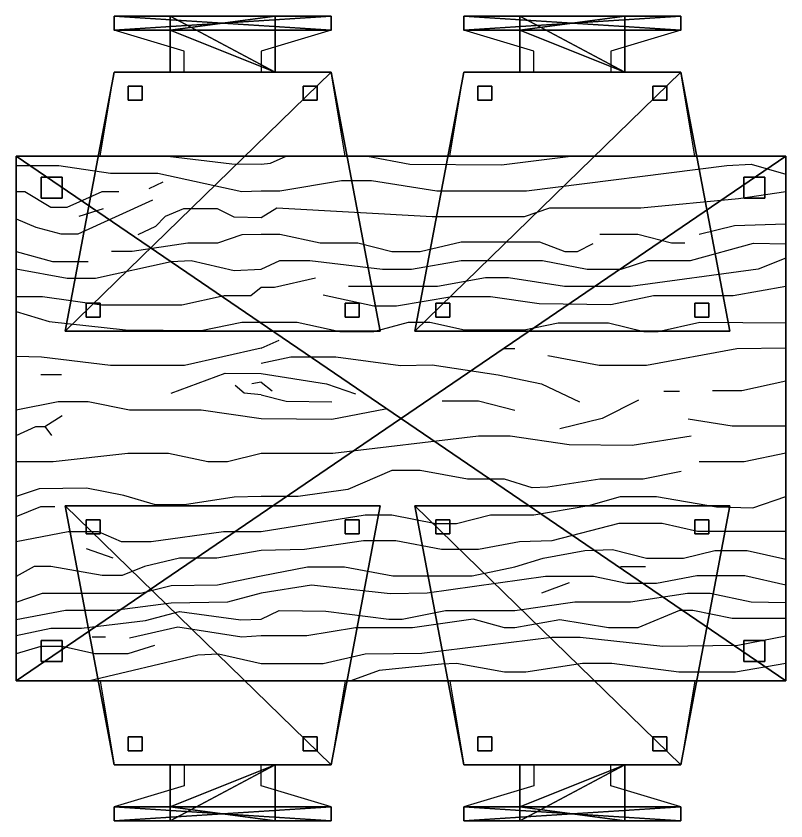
# Model space of a CAD drawing. Header units: metres. Extents: x 0 to 75.2, y 0 to 51.1.
# Drawn here: x 67.411 to 68.511, y 31.397 to 32.547 of the extents above; entities that cross this region are included whole.
import ezdxf

# ---------------------------------------------------------------- set-up
doc = ezdxf.new("R2010")
doc.units = ezdxf.units.M
doc.header["$LTSCALE"] = 0.018
doc.header["$MEASUREMENT"] = 0
for name, color, linetype in [('3DFURNIT', 2, 'Continuous'), ('FURNITUR', 2, 'Continuous'), ('LAYER-ON', 4, 'Continuous')]:
    doc.layers.add(name, color=color, linetype=linetype)

# ---------------------------------------------------------------- blocks, each defined once
blk = doc.blocks.new('cwki86')
at = {"layer": '3DFURNIT', "color": 157}
for p, q in [((0.9722, 0.8875, 0.7515), (0.9912, 0.8875, 0.7515)), ((0.3097, 0.8098, 0.7515), (0.3491, 0.8244, 0.7515)), ((0.2005, 0.7872, 0.7515), (0.2365, 0.7872, 0.7515)), ((0.9615, 0.7744, 0.7515), (0.9995, 0.7613, 0.7515)), ((1.1, 0.7149, 0.7515), (1.0648, 0.7006, 0.7515)), ((1.0648, 0.7006, 0.7515), (1.0446, 0.7006, 0.7515)), ((0, 0.6246, 0.7515), (0.0598, 0.637, 0.7515)), ((0.0598, 0.637, 0.7515), (0.1239, 0.637, 0.7515)), ((1.0589, 0.5863, 0.7515), (1.0494, 0.5994, 0.7515)), ((1.1, 0.5994, 0.7515), (1.0719, 0.5863, 0.7515)), ((0.2624, 0.5749, 0.7515), (0.3232, 0.5896, 0.7515)), ((0, 0.5862, 0.7515), (0.0767, 0.5862, 0.7515)), ((0.0767, 0.5862, 0.7515), (0.1397, 0.5761, 0.7515)), ((1.0589, 0.5863, 0.7515), (1.034, 0.5708, 0.7515)), ((1.0719, 0.5863, 0.7515), (1.0589, 0.5863, 0.7515)), ((0.2106, 0.549, 0.7515), (0.2624, 0.5749, 0.7515)), ((0.3874, 0.5636, 0.7515), (0.4392, 0.5501, 0.7515)), ((0.4392, 0.5501, 0.7515), (0.491, 0.5501, 0.7515)), ((0.7139, 0.5501, 0.7515), (0.6486, 0.5512, 0.7515)), ((0.75, 0.5411, 0.7515), (0.7139, 0.5501, 0.7515)), ((0.75, 0.5411, 0.7515), (0.774, 0.5387, 0.7515)), ((0, 0.5219, 0.7515), (0.0631, 0.5354, 0.7515)), ((0.0631, 0.5354, 0.7515), (0.1048, 0.5354, 0.7515)), ((0.1521, 0.5365, 0.7515), (0.1746, 0.5365, 0.7515)), ((0.75, 0.523, 0.7515), (0.7342, 0.5354, 0.7515)), ((0.774, 0.5387, 0.7515), (0.787, 0.528, 0.7515)), ((0.75, 0.523, 0.7515), (0.7633, 0.5256, 0.7515)), ((1.0351, 0.5125, 0.7515), (1.0648, 0.5125, 0.7515)), ((0.75, 0.4745, 0.7515), (0.8594, 0.4994, 0.7515)), ((0.8594, 0.4994, 0.7515), (0.9651, 0.4994, 0.7515)), ((0.9651, 0.4994, 0.7515), (1.0636, 0.4875, 0.7515)), ((1.0636, 0.4875, 0.7515), (1.1, 0.4863, 0.7515)), ((0.75, 0.4745, 0.7515), (0.7241, 0.4632, 0.7515)), ((1.0482, 0.3506, 0.7515), (0.9972, 0.3506, 0.7515)), ((1.1, 0.3363, 0.7515), (1.0482, 0.3506, 0.7515)), ((0.1442, 0.3243, 0.7515), (0.1634, 0.3243, 0.7515)), ((0.1634, 0.3243, 0.7515), (0.2118, 0.3119, 0.7515)), ((0.0733, 0.2995, 0.7515), (0.1239, 0.3119, 0.7515)), ((0.2118, 0.3119, 0.7515), (0.2658, 0.3119, 0.7515)), ((0, 0.2972, 0.7515), (0.0733, 0.2995, 0.7515)), ((0.9758, 0.2756, 0.7515), (1.0102, 0.2863, 0.7515)), ((1.0268, 0.2732, 0.7515), (0.977, 0.2506, 0.7515)), ((1.0506, 0.2732, 0.7515), (1.0268, 0.2732, 0.7515)), ((1.0874, 0.2506, 0.7515), (1.0506, 0.2732, 0.7515)), ((0.8903, 0.2375, 0.7515), (0.9105, 0.247, 0.7515)), ((0.977, 0.2506, 0.7515), (0.9532, 0.2506, 0.7515)), ((1.1, 0.2506, 0.7515), (1.0874, 0.2506, 0.7515))]:
    blk.add_line(p, q, dxfattribs=at)
for points in [[(0.9972, 0.95), (0.8405, 0.9125), (0.8108, 0.9113), (0.75, 0.9249), (0.661, 0.9249), (0.6013, 0.9114), (0.5203, 0.9102), (0.3345, 0.8877), (0.294, 0.8877), (0.1757, 0.9001), (0.0688, 0.899), (0, 0.8854)], [(0, 0.9249), (0.0721, 0.9373), (0.1532, 0.9373), (0.2489, 0.9249), (0.2906, 0.9249), (0.3717, 0.9373), (0.4021, 0.9373), (0.4707, 0.9249), (0.4921, 0.926), (0.5811, 0.9351), (0.6216, 0.95)], [(0.9022, 0.8994), (0.9402, 0.9113), (0.9877, 0.9113), (1.034, 0.9006), (1.0648, 0.9006), (1.1, 0.9113)], [(0, 0.8606), (0.0767, 0.8606), (0.133, 0.8493), (0.1521, 0.8493), (0.2118, 0.8741), (0.2534, 0.8741), (0.3232, 0.8628), (0.3874, 0.8741), (0.4021, 0.8741), (0.4471, 0.8617), (0.5338, 0.8741), (0.6149, 0.8741), (0.6847, 0.8854), (0.75, 0.8854), (0.7775, 0.8875), (0.8689, 0.8732), (0.9378, 0.8887)], [(1.1, 0.8851), (1.0506, 0.8744), (1.0066, 0.8744), (0.9152, 0.8637), (0.8666, 0.8506), (0.7787, 0.8625), (0.75, 0.8617), (0.7241, 0.8493), (0.6576, 0.8504), (0.5676, 0.8617), (0.5484, 0.8617), (0.4865, 0.8493), (0.3874, 0.8493), (0.3018, 0.8369), (0.2219, 0.8369), (0.1408, 0.8244), (0.1082, 0.8244), (0.0496, 0.8369), (0, 0.838)], [(0, 0.8132), (0.0586, 0.7996), (0.1273, 0.7996), (0.1847, 0.8109), (0.2275, 0.8109), (0.2748, 0.8007), (0.3435, 0.8007), (0.5124, 0.8244), (0.5653, 0.8256), (0.6779, 0.8132), (0.75, 0.8244), (0.7977, 0.8375), (0.8784, 0.8387), (0.9592, 0.8494), (1.0292, 0.8494), (1.1, 0.8625)], [(1.1, 0.8375), (1.0624, 0.8244), (0.9224, 0.8244), (0.8784, 0.8137), (0.812, 0.8125), (0.75, 0.7996), (0.6835, 0.7872), (0.6306, 0.7872), (0.5619, 0.7996), (0.4482, 0.7996), (0.3874, 0.7872), (0.3469, 0.7748), (0.2872, 0.7635), (0.2478, 0.7623), (0.1994, 0.7748), (0.1465, 0.7748), (0.1014, 0.7635), (0.0553, 0.7635), (0, 0.7759)], [(0, 0.7364), (0.1262, 0.7364), (0.1769, 0.7251), (0.2388, 0.7251), (0.3345, 0.7499), (0.3807, 0.7511), (0.4392, 0.7623), (0.4921, 0.7623), (0.5574, 0.7499), (0.6036, 0.7499), (0.688, 0.7623), (0.75, 0.7635), (0.8132, 0.7744), (0.8666, 0.7744), (0.9164, 0.7863), (0.9485, 0.7994), (0.977, 0.7994), (1.0506, 0.7863), (1.0743, 0.7863), (1.1, 0.8006)], [(1.1, 0.7506), (1.0256, 0.7363), (0.9829, 0.7363), (0.9497, 0.7506), (0.9069, 0.7506), (0.8037, 0.7363), (0.75, 0.7364), (0.6013, 0.7127), (0.5631, 0.7127), (0.5, 0.7251), (0.4707, 0.7251), (0.4223, 0.7127), (0.3604, 0.7127), (0.2816, 0.6991), (0.2365, 0.6867), (0.1847, 0.6867), (0.0992, 0.7014), (0.0474, 0.7025), (0, 0.6867)], [(0.1498, 0.6506), (0.2039, 0.6619), (0.2658, 0.6619), (0.3401, 0.6732), (0.3626, 0.6743), (0.4021, 0.6619), (0.455, 0.6619), (0.5225, 0.6494), (0.5631, 0.6494), (0.6261, 0.6765), (0.6971, 0.6867), (0.75, 0.6867), (0.7882, 0.6875), (0.8594, 0.6982), (0.901, 0.6982), (0.9461, 0.6851), (0.9995, 0.6744), (1.0672, 0.6756), (1.1, 0.6863)], [(1.1, 0.6363), (1.047, 0.6363), (0.9402, 0.6244), (0.882, 0.6244), (0.8262, 0.6363), (0.7977, 0.6363), (0.75, 0.6246), (0.6475, 0.6246), (0.4392, 0.5998), (0.3942, 0.5998), (0.3097, 0.6122), (0.2196, 0.6133), (0.1352, 0.5998)], [(1.1, 0.5625), (1.0399, 0.5506), (0.9972, 0.5506), (0.9378, 0.5625), (0.8357, 0.5625), (0.75, 0.5749), (0.6486, 0.5761), (0.5721, 0.5614)], [(0.75, 0.4959), (0.7072, 0.4869), (0.643, 0.4869), (0.5507, 0.4993), (0.5056, 0.4982), (0.4111, 0.5128), (0.3491, 0.5253), (0.2951, 0.5512)], [(0.8784, 0.5387), (0.8013, 0.5101), (0.75, 0.5106), (0.6565, 0.5253), (0.6149, 0.5399)], [(0, 0.4745), (0.0699, 0.4756), (0.1994, 0.4993), (0.2669, 0.4993), (0.3401, 0.4857)], [(0.3874, 0.4756), (0.4032, 0.4756)], [(1.1, 0.422), (1.0529, 0.4363), (0.9437, 0.4482), (0.8357, 0.4494), (0.7775, 0.4375), (0.75, 0.4372), (0.6982, 0.4372), (0.6374, 0.4507), (0.589, 0.4507), (0.5394, 0.4372), (0.509, 0.4372), (0.4595, 0.4485), (0.3739, 0.4485), (0.3255, 0.4383), (0.2534, 0.4383), (0.2028, 0.4507), (0.1825, 0.4507), (0.1228, 0.4372), (0, 0.4383)], [(0, 0.3864), (0.0755, 0.3999), (0.1892, 0.3999), (0.25, 0.4124), (0.3525, 0.4112), (0.4223, 0.4011), (0.4775, 0.4011), (0.5563, 0.4146), (0.589, 0.4146), (0.661, 0.3988)], [(1.1, 0.4006), (1.0624, 0.4006), (0.9782, 0.4125), (0.863, 0.4125), (0.8025, 0.3994), (0.7645, 0.3994), (0.75, 0.3875), (0.7308, 0.3875), (0.6723, 0.374)], [(0, 0.3457), (0.0395, 0.3616), (0.2219, 0.3864), (0.3165, 0.3864), (0.3964, 0.374), (0.4291, 0.374), (0.4978, 0.3864), (0.625, 0.3864)], [(1.1, 0.3613), (1.0268, 0.3744), (0.9865, 0.3744), (0.8784, 0.3506), (0.85, 0.3494), (0.7882, 0.3637), (0.75, 0.3616), (0.723, 0.3491), (0.6802, 0.3491), (0.5766, 0.3616), (0.5349, 0.3616), (0.464, 0.3491), (0.348, 0.3491), (0.2838, 0.3616), (0.2354, 0.3616), (0.1971, 0.3491), (0.1363, 0.3491), (0.0463, 0.3243), (0, 0.3254)], [(0.2759, 0.3254), (0.2985, 0.3367), (0.3154, 0.3367), (0.3514, 0.3232), (0.464, 0.3232), (0.5225, 0.3367), (0.5631, 0.3367), (0.6115, 0.3243), (0.6655, 0.3243), (0.723, 0.3119), (0.75, 0.3119), (0.7775, 0.3125), (0.812, 0.3244), (0.8547, 0.3244), (0.9342, 0.3363), (0.9639, 0.3363)], [(0, 0.2509), (0.0676, 0.2611), (0.2073, 0.2746), (0.3379, 0.2746), (0.3739, 0.287), (0.5056, 0.287), (0.7275, 0.2746), (0.75, 0.2882), (0.7882, 0.2875), (0.812, 0.2756), (0.8606, 0.2756), (0.8868, 0.2863), (0.901, 0.3006), (0.9259, 0.3125)], [(1.1, 0.2899), (1.0719, 0.3018), (1.0363, 0.3113), (1.0114, 0.3113), (0.9046, 0.2625)], [(1.1, 0.2137), (1.0387, 0.2137), (0.9651, 0.2244), (0.8974, 0.2244), (0.7775, 0.2506), (0.75, 0.2498), (0.723, 0.2498), (0.6351, 0.2351), (0.5923, 0.2351), (0.4989, 0.2498), (0.3705, 0.2498), (0.0845, 0.2137), (0.0496, 0.2114), (0, 0.2261)], [(0.598, 0.2), (0.5372, 0.2114), (0.4066, 0.2125), (0.3075, 0.2)], [(0.8832, 0.2), (0.7918, 0.2113), (0.75, 0.2114), (0.7365, 0.2103), (0.7139, 0.2)]]:
    blk.add_lwpolyline(points, dxfattribs=at)
at = {"layer": 'FURNITUR'}
for p, q in [((0.46, 1.15), (0.15, 1.15)), ((0.15, 1.15), (0.15, 1.13)), ((0.46, 1.13), (0.46, 1.15)), ((0.65, 1.15), (0.65, 1.13)), ((0.96, 1.15), (0.65, 1.15)), ((0.96, 1.13), (0.96, 1.15)), ((0.15, 1.13), (0.25, 1.1)), ((0.36, 1.1), (0.46, 1.13)), ((0.65, 1.13), (0.75, 1.1)), ((0.86, 1.1), (0.96, 1.13)), ((0.25, 1.1), (0.25, 1.07)), ((0.36, 1.07), (0.36, 1.1)), ((0.75, 1.1), (0.75, 1.07)), ((0.86, 1.07), (0.86, 1.1)), ((0.13, 0.95), (0.15, 1.07)), ((0.25, 1.07), (0.15, 1.07)), ((0.46, 1.07), (0.36, 1.07)), ((0.48, 0.95), (0.46, 1.07)), ((0.63, 0.95), (0.65, 1.07)), ((0.75, 1.07), (0.65, 1.07)), ((0.96, 1.07), (0.86, 1.07)), ((0.98, 0.95), (0.96, 1.07)), ((0, 0.95), (0, 0.2)), ((1.1, 0.95), (0, 0.95)), ((1.1, 0.2), (1.1, 0.95)), ((0.9722, 0.8875), (0.9912, 0.8875)), ((0.3097, 0.8098), (0.3491, 0.8244)), ((0.2005, 0.7872), (0.2365, 0.7872)), ((0.9615, 0.7744), (0.9995, 0.7613)), ((1.1, 0.7149), (1.0648, 0.7006)), ((1.0648, 0.7006), (1.0446, 0.7006)), ((0, 0.6246), (0.0598, 0.637)), ((0.0598, 0.637), (0.1239, 0.637)), ((1.0589, 0.5863), (1.0494, 0.5994)), ((1.1, 0.5994), (1.0719, 0.5863)), ((0.2624, 0.5749), (0.3232, 0.5896)), ((0, 0.5862), (0.0767, 0.5862)), ((0.0767, 0.5862), (0.1397, 0.5761)), ((1.0589, 0.5863), (1.034, 0.5708)), ((1.0719, 0.5863), (1.0589, 0.5863)), ((0.2106, 0.549), (0.2624, 0.5749)), ((0.3874, 0.5636), (0.4392, 0.5501)), ((0.4392, 0.5501), (0.491, 0.5501)), ((0.7139, 0.5501), (0.6486, 0.5512)), ((0.75, 0.5411), (0.7139, 0.5501)), ((0.75, 0.5411), (0.774, 0.5387)), ((0, 0.5219), (0.0631, 0.5354)), ((0.0631, 0.5354), (0.1048, 0.5354)), ((0.1521, 0.5365), (0.1746, 0.5365)), ((0.75, 0.523), (0.7342, 0.5354)), ((0.774, 0.5387), (0.787, 0.528)), ((0.75, 0.523), (0.7633, 0.5256)), ((1.0351, 0.5125), (1.0648, 0.5125)), ((0.75, 0.4745), (0.8594, 0.4994)), ((0.8594, 0.4994), (0.9651, 0.4994)), ((0.9651, 0.4994), (1.0636, 0.4875)), ((1.0636, 0.4875), (1.1, 0.4863)), ((0.75, 0.4745), (0.7241, 0.4632)), ((1.0482, 0.3506), (0.9972, 0.3506)), ((1.1, 0.3363), (1.0482, 0.3506)), ((0.1442, 0.3243), (0.1634, 0.3243)), ((0.1634, 0.3243), (0.2118, 0.3119)), ((0.0733, 0.2995), (0.1239, 0.3119)), ((0.2118, 0.3119), (0.2658, 0.3119)), ((0, 0.2972), (0.0733, 0.2995)), ((0.9758, 0.2756), (1.0102, 0.2863)), ((1.0268, 0.2732), (0.977, 0.2506)), ((1.0506, 0.2732), (1.0268, 0.2732)), ((1.0874, 0.2506), (1.0506, 0.2732)), ((0.8903, 0.2375), (0.9105, 0.247)), ((0.977, 0.2506), (0.9532, 0.2506)), ((1.1, 0.2506), (1.0874, 0.2506)), ((0.4066, 0.2125), (0.3075, 0.2)), ((0.5372, 0.2114), (0.4066, 0.2125)), ((0.598, 0.2), (0.5372, 0.2114)), ((0, 0.2), (1.1, 0.2)), ((0.13, 0.2), (0.15, 0.08)), ((0.48, 0.2), (0.46, 0.08)), ((0.63, 0.2), (0.65, 0.08)), ((0.98, 0.2), (0.96, 0.08)), ((0.25, 0.08), (0.15, 0.08)), ((0.25, 0.05), (0.25, 0.08)), ((0.36, 0.08), (0.36, 0.05)), ((0.46, 0.08), (0.36, 0.08)), ((0.75, 0.08), (0.65, 0.08)), ((0.75, 0.05), (0.75, 0.08)), ((0.96, 0.08), (0.86, 0.08)), ((0.86, 0.08), (0.86, 0.05)), ((0.15, 0.02), (0.25, 0.05)), ((0.36, 0.05), (0.46, 0.02)), ((0.65, 0.02), (0.75, 0.05)), ((0.86, 0.05), (0.96, 0.02)), ((0.15, 0), (0.15, 0.02)), ((0.46, 0.02), (0.46, 0)), ((0.65, 0), (0.65, 0.02)), ((0.96, 0.02), (0.96, 0)), ((0.46, 0), (0.15, 0)), ((0.96, 0), (0.65, 0))]:
    blk.add_line(p, q, dxfattribs=at)
for points in [[(0.9972, 0.95), (0.8405, 0.9125), (0.8108, 0.9113), (0.75, 0.9249), (0.661, 0.9249), (0.6013, 0.9114), (0.5203, 0.9102), (0.3345, 0.8877), (0.294, 0.8877), (0.1757, 0.9001), (0.0688, 0.899), (0, 0.8854)], [(0, 0.9249), (0.0721, 0.9373), (0.1532, 0.9373), (0.2489, 0.9249), (0.2906, 0.9249), (0.3717, 0.9373), (0.4021, 0.9373), (0.4707, 0.9249), (0.4921, 0.926), (0.5811, 0.9351), (0.6216, 0.95)], [(0.9022, 0.8994), (0.9402, 0.9113), (0.9877, 0.9113), (1.034, 0.9006), (1.0648, 0.9006), (1.1, 0.9113)], [(0, 0.8606), (0.0767, 0.8606), (0.133, 0.8493), (0.1521, 0.8493), (0.2118, 0.8741), (0.2534, 0.8741), (0.3232, 0.8628), (0.3874, 0.8741), (0.4021, 0.8741), (0.4471, 0.8617), (0.5338, 0.8741), (0.6149, 0.8741), (0.6847, 0.8854), (0.75, 0.8854), (0.7775, 0.8875), (0.8689, 0.8732), (0.9378, 0.8887)], [(1.1, 0.8851), (1.0506, 0.8744), (1.0066, 0.8744), (0.9152, 0.8637), (0.8666, 0.8506), (0.7787, 0.8625), (0.75, 0.8617), (0.7241, 0.8493), (0.6576, 0.8504), (0.5676, 0.8617), (0.5484, 0.8617), (0.4865, 0.8493), (0.3874, 0.8493), (0.3018, 0.8369), (0.2219, 0.8369), (0.1408, 0.8244), (0.1082, 0.8244), (0.0496, 0.8369), (0, 0.838)], [(0, 0.8132), (0.0586, 0.7996), (0.1273, 0.7996), (0.1847, 0.8109), (0.2275, 0.8109), (0.2748, 0.8007), (0.3435, 0.8007), (0.5124, 0.8244), (0.5653, 0.8256), (0.6779, 0.8132), (0.75, 0.8244), (0.7977, 0.8375), (0.8784, 0.8387), (0.9592, 0.8494), (1.0292, 0.8494), (1.1, 0.8625)], [(1.1, 0.8375), (1.0624, 0.8244), (0.9224, 0.8244), (0.8784, 0.8137), (0.812, 0.8125), (0.75, 0.7996), (0.6835, 0.7872), (0.6306, 0.7872), (0.5619, 0.7996), (0.4482, 0.7996), (0.3874, 0.7872), (0.3469, 0.7748), (0.2872, 0.7635), (0.2478, 0.7623), (0.1994, 0.7748), (0.1465, 0.7748), (0.1014, 0.7635), (0.0553, 0.7635), (0, 0.7759)], [(0, 0.7364), (0.1262, 0.7364), (0.1769, 0.7251), (0.2388, 0.7251), (0.3345, 0.7499), (0.3807, 0.7511), (0.4392, 0.7623), (0.4921, 0.7623), (0.5574, 0.7499), (0.6036, 0.7499), (0.688, 0.7623), (0.75, 0.7635), (0.8132, 0.7744), (0.8666, 0.7744), (0.9164, 0.7863), (0.9485, 0.7994), (0.977, 0.7994), (1.0506, 0.7863), (1.0743, 0.7863), (1.1, 0.8006)], [(1.1, 0.7506), (1.0256, 0.7363), (0.9829, 0.7363), (0.9497, 0.7506), (0.9069, 0.7506), (0.8037, 0.7363), (0.75, 0.7364), (0.6013, 0.7127), (0.5631, 0.7127), (0.5, 0.7251), (0.4707, 0.7251), (0.4223, 0.7127), (0.3604, 0.7127), (0.2816, 0.6991), (0.2365, 0.6867), (0.1847, 0.6867), (0.0992, 0.7014), (0.0474, 0.7025), (0, 0.6867)], [(0.1498, 0.6506), (0.2039, 0.6619), (0.2658, 0.6619), (0.3401, 0.6732), (0.3626, 0.6743), (0.4021, 0.6619), (0.455, 0.6619), (0.5225, 0.6494), (0.5631, 0.6494), (0.6261, 0.6765), (0.6971, 0.6867), (0.75, 0.6867), (0.7882, 0.6875), (0.8594, 0.6982), (0.901, 0.6982), (0.9461, 0.6851), (0.9995, 0.6744), (1.0672, 0.6756), (1.1, 0.6863)], [(1.1, 0.6363), (1.047, 0.6363), (0.9402, 0.6244), (0.882, 0.6244), (0.8262, 0.6363), (0.7977, 0.6363), (0.75, 0.6246), (0.6475, 0.6246), (0.4392, 0.5998), (0.3942, 0.5998), (0.3097, 0.6122), (0.2196, 0.6133), (0.1352, 0.5998)], [(1.1, 0.5625), (1.0399, 0.5506), (0.9972, 0.5506), (0.9378, 0.5625), (0.8357, 0.5625), (0.75, 0.5749), (0.6486, 0.5761), (0.5721, 0.5614)], [(0.75, 0.4959), (0.7072, 0.4869), (0.643, 0.4869), (0.5507, 0.4993), (0.5056, 0.4982), (0.4111, 0.5128), (0.3491, 0.5253), (0.2951, 0.5512)], [(0.8784, 0.5387), (0.8013, 0.5101), (0.75, 0.5106), (0.6565, 0.5253), (0.6149, 0.5399)], [(0, 0.4745), (0.0699, 0.4756), (0.1994, 0.4993), (0.2669, 0.4993), (0.3401, 0.4857)], [(0.3874, 0.4756), (0.4032, 0.4756)], [(1.1, 0.422), (1.0529, 0.4363), (0.9437, 0.4482), (0.8357, 0.4494), (0.7775, 0.4375), (0.75, 0.4372), (0.6982, 0.4372), (0.6374, 0.4507), (0.589, 0.4507), (0.5394, 0.4372), (0.509, 0.4372), (0.4595, 0.4485), (0.3739, 0.4485), (0.3255, 0.4383), (0.2534, 0.4383), (0.2028, 0.4507), (0.1825, 0.4507), (0.1228, 0.4372), (0, 0.4383)], [(0, 0.3864), (0.0755, 0.3999), (0.1892, 0.3999), (0.25, 0.4124), (0.3525, 0.4112), (0.4223, 0.4011), (0.4775, 0.4011), (0.5563, 0.4146), (0.589, 0.4146), (0.661, 0.3988)], [(1.1, 0.4006), (1.0624, 0.4006), (0.9782, 0.4125), (0.863, 0.4125), (0.8025, 0.3994), (0.7645, 0.3994), (0.75, 0.3875), (0.7308, 0.3875), (0.6723, 0.374)], [(0, 0.3457), (0.0395, 0.3616), (0.2219, 0.3864), (0.3165, 0.3864), (0.3964, 0.374), (0.4291, 0.374), (0.4978, 0.3864), (0.625, 0.3864)], [(1.1, 0.3613), (1.0268, 0.3744), (0.9865, 0.3744), (0.8784, 0.3506), (0.85, 0.3494), (0.7882, 0.3637), (0.75, 0.3616), (0.723, 0.3491), (0.6802, 0.3491), (0.5766, 0.3616), (0.5349, 0.3616), (0.464, 0.3491), (0.348, 0.3491), (0.2838, 0.3616), (0.2354, 0.3616), (0.1971, 0.3491), (0.1363, 0.3491), (0.0463, 0.3243), (0, 0.3254)], [(0.2759, 0.3254), (0.2985, 0.3367), (0.3154, 0.3367), (0.3514, 0.3232), (0.464, 0.3232), (0.5225, 0.3367), (0.5631, 0.3367), (0.6115, 0.3243), (0.6655, 0.3243), (0.723, 0.3119), (0.75, 0.3119), (0.7775, 0.3125), (0.812, 0.3244), (0.8547, 0.3244), (0.9342, 0.3363), (0.9639, 0.3363)], [(0, 0.2509), (0.0676, 0.2611), (0.2073, 0.2746), (0.3379, 0.2746), (0.3739, 0.287), (0.5056, 0.287), (0.7275, 0.2746), (0.75, 0.2882), (0.7882, 0.2875), (0.812, 0.2756), (0.8606, 0.2756), (0.8868, 0.2863), (0.901, 0.3006), (0.9259, 0.3125)], [(1.1, 0.2899), (1.0719, 0.3018), (1.0363, 0.3113), (1.0114, 0.3113), (0.9046, 0.2625)], [(1.1, 0.2137), (1.0387, 0.2137), (0.9651, 0.2244), (0.8974, 0.2244), (0.7775, 0.2506), (0.75, 0.2498), (0.723, 0.2498), (0.6351, 0.2351), (0.5923, 0.2351), (0.4989, 0.2498), (0.3705, 0.2498), (0.0845, 0.2137), (0.0496, 0.2114), (0, 0.2261)], [(0.8832, 0.2), (0.7918, 0.2113), (0.75, 0.2114), (0.7365, 0.2103), (0.7139, 0.2)]]:
    blk.add_lwpolyline(points, dxfattribs=at)
at = {"layer": '3DFURNIT', "color": 226}
mesh = blk.add_polyface(dxfattribs=at)
corners = [(0.46, 1.13, 0.8), (0.46, 1.13, 0.62), (0.46, 1.15, 0.62), (0.46, 1.15, 0.8), (0.15, 1.13, 0.8), (0.15, 1.15, 0.62), (0.15, 1.13, 0.62), (0.15, 1.15, 0.8)]
mesh.append_faces([[corners[k] for k in face] for face in [(4, 7, 6, 6), (5, 6, 7, 7)]], dxfattribs={"vtx1": -1, "vtx2": -1, "color": 226})
mesh.append_faces([[corners[k] for k in face] for face in [(3, 2, 5, 5), (5, 7, 3, 3), (0, 3, 7, 7), (7, 4, 0, 0), (1, 0, 4, 4), (4, 6, 1, 1), (2, 1, 6, 6), (6, 5, 2, 2), (3, 0, 1, 1), (1, 2, 3, 3)]], dxfattribs={"vtx2": -1, "vtx3": -1, "color": 226})
at = {"layer": '3DFURNIT', "color": 210}
mesh = blk.add_polyface(dxfattribs=at)
corners = [(0.23, 1.13, 0.62), (0.38, 1.13, 0.62), (0.38, 1.07, 0.45), (0.23, 1.07, 0.45), (0.38, 1.07, 0.4), (0.23, 1.07, 0.4), (0.23, 1.15, 0.62), (0.38, 1.15, 0.62)]
mesh.append_faces([[corners[k] for k in face] for face in [(1, 4, 7, 7), (5, 0, 6, 6), (1, 3, 2, 2)]], dxfattribs={"vtx0": -1, "vtx2": -1, "color": 210})
mesh.append_faces([[corners[k] for k in face] for face in [(3, 0, 5, 5)]], dxfattribs={"vtx1": -1, "vtx2": -1, "color": 210})
mesh.append_faces([[corners[k] for k in face] for face in [(1, 2, 4, 4), (1, 7, 6, 6), (6, 0, 1, 1), (1, 0, 3, 3), (4, 2, 3, 3), (3, 5, 4, 4), (7, 4, 5, 5), (5, 6, 7, 7)]], dxfattribs={"vtx2": -1, "vtx3": -1, "color": 210})
at = {"layer": '3DFURNIT', "color": 226}
mesh = blk.add_polyface(dxfattribs=at)
corners = [(0.96, 1.13, 0.8), (0.96, 1.13, 0.62), (0.96, 1.15, 0.62), (0.96, 1.15, 0.8), (0.65, 1.13, 0.8), (0.65, 1.15, 0.62), (0.65, 1.13, 0.62), (0.65, 1.15, 0.8)]
mesh.append_faces([[corners[k] for k in face] for face in [(4, 7, 6, 6), (5, 6, 7, 7)]], dxfattribs={"vtx1": -1, "vtx2": -1, "color": 226})
mesh.append_faces([[corners[k] for k in face] for face in [(3, 2, 5, 5), (5, 7, 3, 3), (0, 3, 7, 7), (7, 4, 0, 0), (1, 0, 4, 4), (4, 6, 1, 1), (2, 1, 6, 6), (6, 5, 2, 2), (3, 0, 1, 1), (1, 2, 3, 3)]], dxfattribs={"vtx2": -1, "vtx3": -1, "color": 226})
at = {"layer": '3DFURNIT', "color": 210}
mesh = blk.add_polyface(dxfattribs=at)
corners = [(0.73, 1.13, 0.62), (0.88, 1.13, 0.62), (0.88, 1.07, 0.45), (0.73, 1.07, 0.45), (0.88, 1.07, 0.4), (0.73, 1.07, 0.4), (0.73, 1.15, 0.62), (0.88, 1.15, 0.62)]
mesh.append_faces([[corners[k] for k in face] for face in [(1, 4, 7, 7), (5, 0, 6, 6), (1, 3, 2, 2)]], dxfattribs={"vtx0": -1, "vtx2": -1, "color": 210})
mesh.append_faces([[corners[k] for k in face] for face in [(3, 0, 5, 5)]], dxfattribs={"vtx1": -1, "vtx2": -1, "color": 210})
mesh.append_faces([[corners[k] for k in face] for face in [(1, 2, 4, 4), (1, 7, 6, 6), (6, 0, 1, 1), (1, 0, 3, 3), (4, 2, 3, 3), (3, 5, 4, 4), (7, 4, 5, 5), (5, 6, 7, 7)]], dxfattribs={"vtx2": -1, "vtx3": -1, "color": 210})
at = {"layer": '3DFURNIT', "color": 226}
mesh = blk.add_polyface(dxfattribs=at)
corners = [(0.46, 1.07, 0.4), (0.53, 0.7, 0.4), (0.08, 0.7, 0.4), (0.15, 1.07, 0.4), (0.46, 1.07, 0.45), (0.08, 0.7, 0.45), (0.53, 0.7, 0.45), (0.15, 1.07, 0.45)]
mesh.append_faces([[corners[k] for k in face] for face in [(1, 4, 6, 6), (3, 5, 7, 7)]], dxfattribs={"vtx0": -1, "vtx2": -1, "color": 226})
mesh.append_faces([[corners[k] for k in face] for face in [(7, 4, 3, 3), (0, 3, 4, 4), (0, 4, 1, 1), (6, 5, 1, 1), (2, 1, 5, 5), (2, 5, 3, 3), (4, 7, 6, 6), (5, 6, 7, 7)]], dxfattribs={"vtx1": -1, "vtx2": -1, "color": 226})
mesh = blk.add_polyface(dxfattribs=at)
corners = [(0.96, 1.07, 0.4), (1.03, 0.7, 0.4), (0.58, 0.7, 0.4), (0.65, 1.07, 0.4), (0.96, 1.07, 0.45), (0.58, 0.7, 0.45), (1.03, 0.7, 0.45), (0.65, 1.07, 0.45)]
mesh.append_faces([[corners[k] for k in face] for face in [(1, 4, 6, 6), (3, 5, 7, 7)]], dxfattribs={"vtx0": -1, "vtx2": -1, "color": 226})
mesh.append_faces([[corners[k] for k in face] for face in [(7, 4, 3, 3), (0, 3, 4, 4), (0, 4, 1, 1), (6, 5, 1, 1), (2, 1, 5, 5), (2, 5, 3, 3), (4, 7, 6, 6), (5, 6, 7, 7)]], dxfattribs={"vtx1": -1, "vtx2": -1, "color": 226})
at = {"layer": '3DFURNIT', "color": 210}
mesh = blk.add_polyface(dxfattribs=at)
corners = [(0.17, 1.05), (0.17, 1.05, 0.4), (0.42, 1.05, 0.4), (0.42, 1.05), (0.48, 0.74, 0.4), (0.48, 0.74), (0.11, 0.74), (0.11, 0.74, 0.4), (0.17, 1.03), (0.17, 1.03, 0.4), (0.42, 1.03, 0.4), (0.42, 1.03), (0.48, 0.72, 0.4), (0.48, 0.72), (0.11, 0.72), (0.11, 0.72, 0.4), (0.19, 1.03), (0.19, 1.05, 0.4), (0.19, 1.03, 0.4), (0.19, 1.05), (0.44, 1.05), (0.44, 1.05, 0.4), (0.44, 1.03, 0.4), (0.44, 1.03), (0.5, 0.74), (0.5, 0.74, 0.4), (0.5, 0.72, 0.4), (0.5, 0.72), (0.13, 0.72), (0.13, 0.74, 0.4), (0.13, 0.72, 0.4), (0.13, 0.74)]
mesh.append_faces([[corners[k] for k in face] for face in [(19, 0, 17, 17), (1, 17, 0, 0), (31, 6, 29, 29), (7, 29, 6, 6), (0, 8, 1, 1), (9, 1, 8, 8), (6, 14, 7, 7), (15, 7, 14, 14), (8, 16, 9, 9), (18, 9, 16, 16), (14, 28, 15, 15), (30, 15, 28, 28), (16, 19, 18, 18), (17, 18, 19, 19), (28, 31, 30, 30), (29, 30, 31, 31)]], dxfattribs={"vtx1": -1, "vtx2": -1, "color": 210})
mesh.append_faces([[corners[k] for k in face] for face in [(20, 3, 2, 2), (2, 21, 20, 20), (24, 5, 4, 4), (4, 25, 24, 24), (3, 11, 10, 10), (10, 2, 3, 3), (5, 13, 12, 12), (12, 4, 5, 5), (11, 23, 22, 22), (22, 10, 11, 11), (13, 27, 26, 26), (26, 12, 13, 13), (23, 20, 21, 21), (21, 22, 23, 23), (27, 24, 25, 25), (25, 26, 27, 27)]], dxfattribs={"vtx2": -1, "vtx3": -1, "color": 210})
mesh = blk.add_polyface(dxfattribs=at)
corners = [(0.67, 1.05), (0.67, 1.05, 0.4), (0.92, 1.05, 0.4), (0.92, 1.05), (0.98, 0.74, 0.4), (0.98, 0.74), (0.61, 0.74), (0.61, 0.74, 0.4), (0.67, 1.03), (0.67, 1.03, 0.4), (0.92, 1.03, 0.4), (0.92, 1.03), (0.98, 0.72, 0.4), (0.98, 0.72), (0.61, 0.72), (0.61, 0.72, 0.4), (0.69, 1.03), (0.69, 1.05, 0.4), (0.69, 1.03, 0.4), (0.69, 1.05), (0.94, 1.05), (0.94, 1.05, 0.4), (0.94, 1.03, 0.4), (0.94, 1.03), (1, 0.74), (1, 0.74, 0.4), (1, 0.72, 0.4), (1, 0.72), (0.63, 0.72), (0.63, 0.74, 0.4), (0.63, 0.72, 0.4), (0.63, 0.74)]
mesh.append_faces([[corners[k] for k in face] for face in [(19, 0, 17, 17), (1, 17, 0, 0), (31, 6, 29, 29), (7, 29, 6, 6), (0, 8, 1, 1), (9, 1, 8, 8), (6, 14, 7, 7), (15, 7, 14, 14), (8, 16, 9, 9), (18, 9, 16, 16), (14, 28, 15, 15), (30, 15, 28, 28), (16, 19, 18, 18), (17, 18, 19, 19), (28, 31, 30, 30), (29, 30, 31, 31)]], dxfattribs={"vtx1": -1, "vtx2": -1, "color": 210})
mesh.append_faces([[corners[k] for k in face] for face in [(20, 3, 2, 2), (2, 21, 20, 20), (24, 5, 4, 4), (4, 25, 24, 24), (3, 11, 10, 10), (10, 2, 3, 3), (5, 13, 12, 12), (12, 4, 5, 5), (11, 23, 22, 22), (22, 10, 11, 11), (13, 27, 26, 26), (26, 12, 13, 13), (23, 20, 21, 21), (21, 22, 23, 23), (27, 24, 25, 25), (25, 26, 27, 27)]], dxfattribs={"vtx2": -1, "vtx3": -1, "color": 210})
at = {"layer": '3DFURNIT', "color": 157}
mesh = blk.add_polyface(dxfattribs=at)
corners = [(1.1, 0.95, 0.75), (1.1, 0.95, 0.7), (0, 0.95, 0.75), (0, 0.95, 0.7), (1.1, 0.2, 0.7), (0, 0.2, 0.75), (0, 0.2, 0.7), (1.1, 0.2, 0.75)]
mesh.append_faces([[corners[k] for k in face] for face in [(7, 0, 5, 5), (2, 5, 0, 0), (4, 1, 7, 7), (0, 7, 1, 1), (3, 2, 1, 1), (0, 1, 2, 2), (6, 3, 4, 4), (1, 4, 3, 3), (6, 5, 3, 3), (2, 3, 5, 5), (4, 7, 6, 6), (5, 6, 7, 7)]], dxfattribs={"vtx1": -1, "vtx2": -1, "color": 157})
at = {"layer": '3DFURNIT', "color": 210}
mesh = blk.add_polyface(dxfattribs=at)
corners = [(1.0341, 0.23, 0.7), (1.0341, 0.23), (1.0341, 0.8923), (1.0341, 0.8923, 0.7), (0.03, 0.8923, 0.7), (0.03, 0.8923), (0.03, 0.23), (0.03, 0.23, 0.7), (1.0341, 0.26, 0.7), (1.0341, 0.26), (1.0341, 0.9223), (1.0341, 0.9223, 0.7), (0.03, 0.9223, 0.7), (0.03, 0.9223), (0.03, 0.26), (0.03, 0.26, 0.7), (1.0641, 0.23), (1.0641, 0.26, 0.7), (1.0641, 0.23, 0.7), (1.0641, 0.26), (1.0641, 0.9223), (1.0641, 0.9223, 0.7), (1.0641, 0.8923, 0.7), (1.0641, 0.8923), (0.06, 0.8923), (0.06, 0.9223, 0.7), (0.06, 0.8923, 0.7), (0.06, 0.9223), (0.06, 0.26), (0.06, 0.26, 0.7), (0.06, 0.23, 0.7), (0.06, 0.23)]
mesh.append_faces([[corners[k] for k in face] for face in [(1, 16, 0, 0), (18, 0, 16, 16), (5, 24, 4, 4), (26, 4, 24, 24), (9, 1, 8, 8), (0, 8, 1, 1), (13, 5, 12, 12), (4, 12, 5, 5), (19, 9, 17, 17), (8, 17, 9, 9), (27, 13, 25, 25), (12, 25, 13, 13), (16, 19, 18, 18), (17, 18, 19, 19), (24, 27, 26, 26), (25, 26, 27, 27)]], dxfattribs={"vtx1": -1, "vtx2": -1, "color": 210})
mesh.append_faces([[corners[k] for k in face] for face in [(2, 23, 22, 22), (22, 3, 2, 2), (6, 31, 30, 30), (30, 7, 6, 6), (10, 2, 3, 3), (3, 11, 10, 10), (14, 6, 7, 7), (7, 15, 14, 14), (20, 10, 11, 11), (11, 21, 20, 20), (28, 14, 15, 15), (15, 29, 28, 28), (23, 20, 21, 21), (21, 22, 23, 23), (31, 28, 29, 29), (29, 30, 31, 31)]], dxfattribs={"vtx2": -1, "vtx3": -1, "color": 210})
at = {"layer": '3DFURNIT', "color": 226}
mesh = blk.add_polyface(dxfattribs=at)
corners = [(0.46, 0.08, 0.4), (0.53, 0.45, 0.4), (0.08, 0.45, 0.4), (0.15, 0.08, 0.4), (0.46, 0.08, 0.45), (0.08, 0.45, 0.45), (0.53, 0.45, 0.45), (0.15, 0.08, 0.45)]
mesh.append_faces([[corners[k] for k in face] for face in [(1, 4, 6, 6), (3, 5, 7, 7)]], dxfattribs={"vtx0": -1, "vtx2": -1, "color": 226})
mesh.append_faces([[corners[k] for k in face] for face in [(7, 4, 3, 3), (0, 3, 4, 4), (0, 4, 1, 1), (6, 5, 1, 1), (2, 1, 5, 5), (2, 5, 3, 3), (4, 7, 6, 6), (5, 6, 7, 7)]], dxfattribs={"vtx1": -1, "vtx2": -1, "color": 226})
mesh = blk.add_polyface(dxfattribs=at)
corners = [(0.96, 0.08, 0.4), (1.03, 0.45, 0.4), (0.58, 0.45, 0.4), (0.65, 0.08, 0.4), (0.96, 0.08, 0.45), (0.58, 0.45, 0.45), (1.03, 0.45, 0.45), (0.65, 0.08, 0.45)]
mesh.append_faces([[corners[k] for k in face] for face in [(1, 4, 6, 6), (3, 5, 7, 7)]], dxfattribs={"vtx0": -1, "vtx2": -1, "color": 226})
mesh.append_faces([[corners[k] for k in face] for face in [(7, 4, 3, 3), (0, 3, 4, 4), (0, 4, 1, 1), (6, 5, 1, 1), (2, 1, 5, 5), (2, 5, 3, 3), (4, 7, 6, 6), (5, 6, 7, 7)]], dxfattribs={"vtx1": -1, "vtx2": -1, "color": 226})
at = {"layer": '3DFURNIT', "color": 210}
mesh = blk.add_polyface(dxfattribs=at)
corners = [(0.17, 0.1), (0.17, 0.1, 0.4), (0.42, 0.1, 0.4), (0.42, 0.1), (0.48, 0.41, 0.4), (0.48, 0.41), (0.11, 0.41), (0.11, 0.41, 0.4), (0.17, 0.12), (0.17, 0.12, 0.4), (0.42, 0.12, 0.4), (0.42, 0.12), (0.48, 0.43, 0.4), (0.48, 0.43), (0.11, 0.43), (0.11, 0.43, 0.4), (0.19, 0.12), (0.19, 0.1, 0.4), (0.19, 0.12, 0.4), (0.19, 0.1), (0.44, 0.1), (0.44, 0.1, 0.4), (0.44, 0.12, 0.4), (0.44, 0.12), (0.5, 0.41), (0.5, 0.41, 0.4), (0.5, 0.43, 0.4), (0.5, 0.43), (0.13, 0.43), (0.13, 0.41, 0.4), (0.13, 0.43, 0.4), (0.13, 0.41)]
mesh.append_faces([[corners[k] for k in face] for face in [(19, 0, 17, 17), (1, 17, 0, 0), (31, 6, 29, 29), (7, 29, 6, 6), (0, 8, 1, 1), (9, 1, 8, 8), (6, 14, 7, 7), (15, 7, 14, 14), (8, 16, 9, 9), (18, 9, 16, 16), (14, 28, 15, 15), (30, 15, 28, 28), (16, 19, 18, 18), (17, 18, 19, 19), (28, 31, 30, 30), (29, 30, 31, 31)]], dxfattribs={"vtx1": -1, "vtx2": -1, "color": 210})
mesh.append_faces([[corners[k] for k in face] for face in [(20, 3, 2, 2), (2, 21, 20, 20), (24, 5, 4, 4), (4, 25, 24, 24), (3, 11, 10, 10), (10, 2, 3, 3), (5, 13, 12, 12), (12, 4, 5, 5), (11, 23, 22, 22), (22, 10, 11, 11), (13, 27, 26, 26), (26, 12, 13, 13), (23, 20, 21, 21), (21, 22, 23, 23), (27, 24, 25, 25), (25, 26, 27, 27)]], dxfattribs={"vtx2": -1, "vtx3": -1, "color": 210})
mesh = blk.add_polyface(dxfattribs=at)
corners = [(0.67, 0.1), (0.67, 0.1, 0.4), (0.92, 0.1, 0.4), (0.92, 0.1), (0.98, 0.41, 0.4), (0.98, 0.41), (0.61, 0.41), (0.61, 0.41, 0.4), (0.67, 0.12), (0.67, 0.12, 0.4), (0.92, 0.12, 0.4), (0.92, 0.12), (0.98, 0.43, 0.4), (0.98, 0.43), (0.61, 0.43), (0.61, 0.43, 0.4), (0.69, 0.12), (0.69, 0.1, 0.4), (0.69, 0.12, 0.4), (0.69, 0.1), (0.94, 0.1), (0.94, 0.1, 0.4), (0.94, 0.12, 0.4), (0.94, 0.12), (1, 0.41), (1, 0.41, 0.4), (1, 0.43, 0.4), (1, 0.43), (0.63, 0.43), (0.63, 0.41, 0.4), (0.63, 0.43, 0.4), (0.63, 0.41)]
mesh.append_faces([[corners[k] for k in face] for face in [(19, 0, 17, 17), (1, 17, 0, 0), (31, 6, 29, 29), (7, 29, 6, 6), (0, 8, 1, 1), (9, 1, 8, 8), (6, 14, 7, 7), (15, 7, 14, 14), (8, 16, 9, 9), (18, 9, 16, 16), (14, 28, 15, 15), (30, 15, 28, 28), (16, 19, 18, 18), (17, 18, 19, 19), (28, 31, 30, 30), (29, 30, 31, 31)]], dxfattribs={"vtx1": -1, "vtx2": -1, "color": 210})
mesh.append_faces([[corners[k] for k in face] for face in [(20, 3, 2, 2), (2, 21, 20, 20), (24, 5, 4, 4), (4, 25, 24, 24), (3, 11, 10, 10), (10, 2, 3, 3), (5, 13, 12, 12), (12, 4, 5, 5), (11, 23, 22, 22), (22, 10, 11, 11), (13, 27, 26, 26), (26, 12, 13, 13), (23, 20, 21, 21), (21, 22, 23, 23), (27, 24, 25, 25), (25, 26, 27, 27)]], dxfattribs={"vtx2": -1, "vtx3": -1, "color": 210})
mesh = blk.add_polyface(dxfattribs=at)
corners = [(0.23, 0.02, 0.62), (0.38, 0.02, 0.62), (0.38, 0.08, 0.45), (0.23, 0.08, 0.45), (0.38, 0.08, 0.4), (0.23, 0.08, 0.4), (0.23, 0, 0.62), (0.38, 0, 0.62)]
mesh.append_faces([[corners[k] for k in face] for face in [(1, 4, 7, 7), (5, 0, 6, 6), (1, 3, 2, 2)]], dxfattribs={"vtx0": -1, "vtx2": -1, "color": 210})
mesh.append_faces([[corners[k] for k in face] for face in [(3, 0, 5, 5)]], dxfattribs={"vtx1": -1, "vtx2": -1, "color": 210})
mesh.append_faces([[corners[k] for k in face] for face in [(1, 2, 4, 4), (1, 7, 6, 6), (6, 0, 1, 1), (1, 0, 3, 3), (4, 2, 3, 3), (3, 5, 4, 4), (7, 4, 5, 5), (5, 6, 7, 7)]], dxfattribs={"vtx2": -1, "vtx3": -1, "color": 210})
mesh = blk.add_polyface(dxfattribs=at)
corners = [(0.73, 0.02, 0.62), (0.88, 0.02, 0.62), (0.88, 0.08, 0.45), (0.73, 0.08, 0.45), (0.88, 0.08, 0.4), (0.73, 0.08, 0.4), (0.73, 0, 0.62), (0.88, 0, 0.62)]
mesh.append_faces([[corners[k] for k in face] for face in [(1, 4, 7, 7), (5, 0, 6, 6), (1, 3, 2, 2)]], dxfattribs={"vtx0": -1, "vtx2": -1, "color": 210})
mesh.append_faces([[corners[k] for k in face] for face in [(3, 0, 5, 5)]], dxfattribs={"vtx1": -1, "vtx2": -1, "color": 210})
mesh.append_faces([[corners[k] for k in face] for face in [(1, 2, 4, 4), (1, 7, 6, 6), (6, 0, 1, 1), (1, 0, 3, 3), (4, 2, 3, 3), (3, 5, 4, 4), (7, 4, 5, 5), (5, 6, 7, 7)]], dxfattribs={"vtx2": -1, "vtx3": -1, "color": 210})
at = {"layer": '3DFURNIT', "color": 226}
mesh = blk.add_polyface(dxfattribs=at)
corners = [(0.46, 0.02, 0.8), (0.46, 0.02, 0.62), (0.46, 0, 0.62), (0.46, 0, 0.8), (0.15, 0.02, 0.8), (0.15, 0, 0.62), (0.15, 0.02, 0.62), (0.15, 0, 0.8)]
mesh.append_faces([[corners[k] for k in face] for face in [(4, 7, 6, 6), (5, 6, 7, 7)]], dxfattribs={"vtx1": -1, "vtx2": -1, "color": 226})
mesh.append_faces([[corners[k] for k in face] for face in [(3, 2, 5, 5), (5, 7, 3, 3), (0, 3, 7, 7), (7, 4, 0, 0), (1, 0, 4, 4), (4, 6, 1, 1), (2, 1, 6, 6), (6, 5, 2, 2), (3, 0, 1, 1), (1, 2, 3, 3)]], dxfattribs={"vtx2": -1, "vtx3": -1, "color": 226})
mesh = blk.add_polyface(dxfattribs=at)
corners = [(0.96, 0.02, 0.8), (0.96, 0.02, 0.62), (0.96, 0, 0.62), (0.96, 0, 0.8), (0.65, 0.02, 0.8), (0.65, 0, 0.62), (0.65, 0.02, 0.62), (0.65, 0, 0.8)]
mesh.append_faces([[corners[k] for k in face] for face in [(4, 7, 6, 6), (5, 6, 7, 7)]], dxfattribs={"vtx1": -1, "vtx2": -1, "color": 226})
mesh.append_faces([[corners[k] for k in face] for face in [(3, 2, 5, 5), (5, 7, 3, 3), (0, 3, 7, 7), (7, 4, 0, 0), (1, 0, 4, 4), (4, 6, 1, 1), (2, 1, 6, 6), (6, 5, 2, 2), (3, 0, 1, 1), (1, 2, 3, 3)]], dxfattribs={"vtx2": -1, "vtx3": -1, "color": 226})

msp = doc.modelspace()

# ---------------------------------------------------------------- block references
at = {"layer": 'LAYER-ON', "rotation": 180}
msp.add_blockref('cwki86', (68.5114, 32.5474), dxfattribs=at)

doc.saveas('drawing.dxf')
